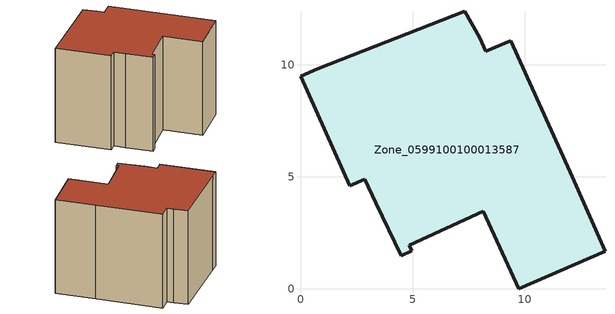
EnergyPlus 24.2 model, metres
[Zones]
Zone_0599100100013587
 floor ground (C_G): 8.27,10.6 9.39,11.08 12.04,5.2 13.59,1.68 9.75,0 8.17,3.45 4.85,1.94 4.96,1.7 4.49,1.48 3.35,3.85 2.88,4.9 2.19,4.6 0,9.49 0.76,9.83 7.32,12.39 8,11.2 z0
 wall outside (C_F): 0,9.49 2.19,4.6 2.88,4.9 3.35,3.85 4.49,1.48 4.96,1.7 4.85,1.94 8.17,3.45 9.75,0 13.59,1.68 12.04,5.2 9.39,11.08 8.27,10.6 8,11.2 7.32,12.39 0.76,9.83 0,9.49 z0:9.8
 roof outside (C_R): 9.39,11.08 8.27,10.6 8,11.2 7.32,12.39 0.76,9.83 0,9.49 2.19,4.6 2.88,4.9 3.35,3.85 4.49,1.48 4.96,1.7 4.85,1.94 8.17,3.45 9.75,0 13.59,1.68 12.04,5.2 z9.8
[BUILDING]
Pand.0599100100013587: North Axis=0; Terrain=City; Loads Convergence Tolerance Value=0.04; Temperature Convergence Tolerance Value=0.4; Solar Distribution=FullExterior; Maximum Number of Warmup Days=25; Minimum Number of Warmup Days=1
[Site:Location]
Rotterdam.The.Hague.AP_ZH_NLD Design_Conditions: Latitude=51.96; Longitude=4.45; Time Zone=1; Elevation=-4.5
[SITE:GROUNDTEMPERATURE:BUILDINGSURFACE]
18, 18, 18, 18, 18, 18, 18, 18, 18, 18, 18, 18
[MATERIAL] Thermal Absorptance=0.9; Solar Absorptance=0.7; Visible Absorptance=0.7
Name | Roughness | Thickness | Conductivity | Density | Specific Heat
G.TC.2015-2018 | MediumSmooth | 0.15 | 0.0428571 | 540 | 1210
F.TC.2015-2018 | Rough | 0.3 | 0.0666667 | 1920 | 840
R.TC.2015-2018 | MediumRough | 0.2 | 0.0333333 | 1500 | 1000
[CONSTRUCTION]
C_G: G.TC.2015-2018
C_F: F.TC.2015-2018
C_R: R.TC.2015-2018
[ZONE]
Zone_0599100100013587: Type=1; Multiplier=1; Ceiling Height=Autocalculate; Volume=Autocalculate; Floor Area=autocalculate; Part of Total Floor Area=Yes
[ZONEINFILTRATION:DESIGNFLOWRATE]
Infil_Zone_0599100100013587: Zone or ZoneList or Space or SpaceList=Zone_0599100100013587; Schedule=AlwaysOn; Design Flow Rate Calculation Method=Flow/Area; Flow Rate per Floor Area=0.0015; Constant Term Coefficient=1; Temperature Term Coefficient=0; Velocity Term Coefficient=0; Velocity Squared Term Coefficient=0
[HVACTEMPLATE:ZONE:IDEALLOADSAIRSYSTEM]
Zone_0599100100013587: Maximum Heating Supply Air Temperature=50; Minimum Cooling Supply Air Temperature=13; Maximum Heating Supply Air Humidity Ratio=0.0156; Minimum Cooling Supply Air Humidity Ratio=0.0077; Heating Limit=NoLimit; Cooling Limit=NoLimit; Dehumidification Control Type=ConstantSensibleHeatRatio; Cooling Sensible Heat Ratio=0.7; Dehumidification Setpoint=60; Humidification Control Type=None; Humidification Setpoint=30; Outdoor Air Method=None; Outdoor Air Flow Rate per Person=0.00944; Outdoor Air Flow Rate per Zone Floor Area=0; Outdoor Air Flow Rate per Zone=0; Demand Controlled Ventilation Type=None; Outdoor Air Economizer Type=NoEconomizer; Heat Recovery Type=None; Sensible Heat Recovery Effectiveness=0.7; Latent Heat Recovery Effectiveness=0.65
[ZONECONTROL:THERMOSTAT]
ThermostatControl_Zone_0599100100013587: Zone or ZoneList=Zone_0599100100013587; Control Type Schedule=DualSetpointControlType; Control 1=Thermostat_Zone_0599100100013587; Temperature Difference Between Cutout And Setpoint=0
[THERMOSTATSETPOINT:DUALSETPOINT]
Thermostat_Zone_0599100100013587: Heating Setpoint Temperature Schedule=HeatingSetpoint_Zone_0599100100013587; Cooling Setpoint Temperature Schedule=CoolingSetpoint_Zone_0599100100013587
[SCHEDULE:COMPACT]
HeatingSetpoint_Zone_0599100100013587: Through: 12/31, For: AllDays, Until: 24:00, 21
CoolingSetpoint_Zone_0599100100013587: Through: 12/31, For: AllDays, Until: 24:00, 24
DualSetpointControlType: Through: 12/31, For: AllDays, Until: 24:00, 4
AlwaysOn: Through: 12/31, For: AllDays, Until: 24:00, 1
